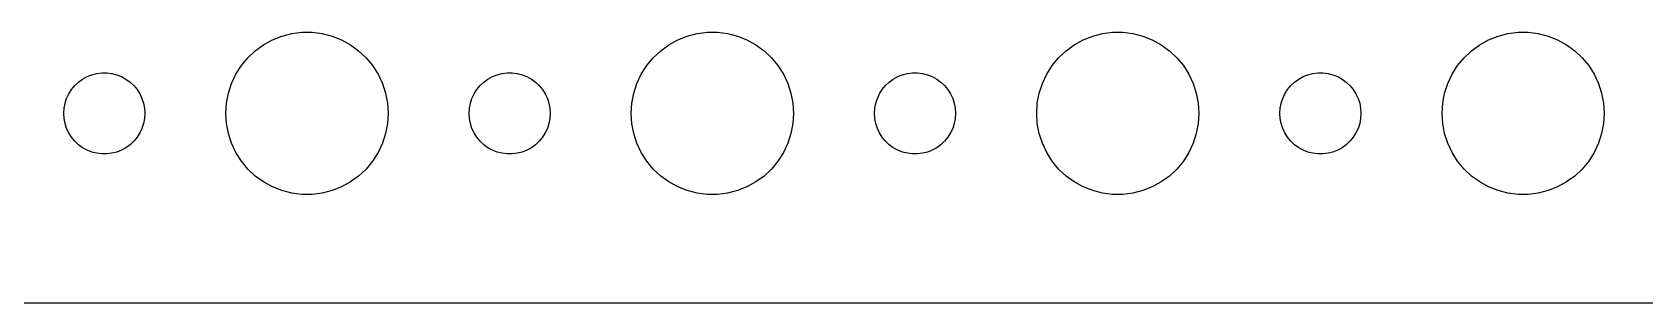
# Model space of a CAD drawing. Header units: metres. Extents: x -120 to 120, y -119 to 119.
# Drawn here: x -62.7 to -3, y -119.5 to -109.5 of the extents above; entities that cross this region are included whole.
import ezdxf

# ---------------------------------------------------------------- set-up
doc = ezdxf.new("R2010")
doc.units = ezdxf.units.M

msp = doc.modelspace()

# ---------------------------------------------------------------- linework, layer by layer
for p, q in [((-53.7773, -109.786), (-53.427, -109.647)), ((-53.427, -109.647), (-53.0621, -109.553)), ((-53.0621, -109.553), (-52.6884, -109.506)), ((-52.6884, -109.506), (-52.3116, -109.506)), ((-52.3116, -109.506), (-51.9379, -109.553)), ((-51.9379, -109.553), (-51.5729, -109.647)), ((-51.5729, -109.647), (-51.2227, -109.786)), ((-38.7773, -109.786), (-38.427, -109.647)), ((-38.427, -109.647), (-38.0621, -109.553)), ((-38.0621, -109.553), (-37.6884, -109.506)), ((-37.6884, -109.506), (-37.3116, -109.506)), ((-37.3116, -109.506), (-36.9379, -109.553)), ((-36.9379, -109.553), (-36.5729, -109.647)), ((-36.5729, -109.647), (-36.2227, -109.786)), ((-23.7773, -109.786), (-23.427, -109.647)), ((-23.427, -109.647), (-23.0621, -109.553)), ((-23.0621, -109.553), (-22.6884, -109.506)), ((-22.6884, -109.506), (-22.3116, -109.506)), ((-22.3116, -109.506), (-21.9379, -109.553)), ((-21.9379, -109.553), (-21.5729, -109.647)), ((-21.5729, -109.647), (-21.2227, -109.786)), ((-8.77733, -109.786), (-8.42705, -109.647)), ((-8.42705, -109.647), (-8.06213, -109.553)), ((-8.06213, -109.553), (-7.68837, -109.506)), ((-7.68837, -109.506), (-7.31161, -109.506)), ((-7.31161, -109.506), (-6.93785, -109.553)), ((-6.93785, -109.553), (-6.57294, -109.647)), ((-6.57294, -109.647), (-6.22266, -109.786)), ((-54.6869, -110.446), (-54.4123, -110.188)), ((-54.4123, -110.188), (-54.1075, -109.967)), ((-54.1075, -109.967), (-53.7773, -109.786)), ((-51.2227, -109.786), (-50.8925, -109.967)), ((-50.8925, -109.967), (-50.5877, -110.188)), ((-50.5877, -110.188), (-50.3131, -110.446)), ((-39.6869, -110.446), (-39.4123, -110.188)), ((-39.4123, -110.188), (-39.1075, -109.967)), ((-39.1075, -109.967), (-38.7773, -109.786)), ((-36.2227, -109.786), (-35.8925, -109.967)), ((-35.8925, -109.967), (-35.5877, -110.188)), ((-35.5877, -110.188), (-35.3131, -110.446)), ((-24.6869, -110.446), (-24.4123, -110.188)), ((-24.4123, -110.188), (-24.1075, -109.967)), ((-24.1075, -109.967), (-23.7773, -109.786)), ((-21.2227, -109.786), (-20.8925, -109.967)), ((-20.8925, -109.967), (-20.5877, -110.188)), ((-20.5877, -110.188), (-20.3131, -110.446)), ((-9.6869, -110.446), (-9.41226, -110.188)), ((-9.41226, -110.188), (-9.10747, -109.967)), ((-9.10747, -109.967), (-8.77733, -109.786)), ((-6.22266, -109.786), (-5.89252, -109.967)), ((-5.89252, -109.967), (-5.58772, -110.188)), ((-5.58772, -110.188), (-5.31308, -110.446)), ((-55.1289, -111.055), (-54.927, -110.737)), ((-54.927, -110.737), (-54.6869, -110.446)), ((-50.3131, -110.446), (-50.0729, -110.737)), ((-50.0729, -110.737), (-49.8711, -111.055)), ((-40.1289, -111.055), (-39.927, -110.737)), ((-39.927, -110.737), (-39.6869, -110.446)), ((-35.3131, -110.446), (-35.0729, -110.737)), ((-35.0729, -110.737), (-34.8711, -111.055)), ((-25.1289, -111.055), (-24.927, -110.737)), ((-24.927, -110.737), (-24.6869, -110.446)), ((-20.3131, -110.446), (-20.0729, -110.737)), ((-20.0729, -110.737), (-19.8711, -111.055)), ((-10.1289, -111.055), (-9.92705, -110.737)), ((-9.92705, -110.737), (-9.6869, -110.446)), ((-5.31308, -110.446), (-5.07294, -110.737)), ((-5.07294, -110.737), (-4.87108, -111.055)), ((-61.2135, -111.618), (-61.0934, -111.473)), ((-61.0934, -111.473), (-60.9561, -111.344)), ((-60.9561, -111.344), (-60.8037, -111.234)), ((-60.8037, -111.234), (-60.6387, -111.143)), ((-60.6387, -111.143), (-60.4635, -111.073)), ((-60.4635, -111.073), (-60.2811, -111.027)), ((-60.2811, -111.027), (-60.0942, -111.003)), ((-60.0942, -111.003), (-59.9058, -111.003)), ((-59.9058, -111.003), (-59.7189, -111.027)), ((-59.7189, -111.027), (-59.5365, -111.073)), ((-59.5365, -111.073), (-59.3613, -111.143)), ((-59.3613, -111.143), (-59.1963, -111.234)), ((-59.1963, -111.234), (-59.0439, -111.344)), ((-59.0439, -111.344), (-58.9065, -111.473)), ((-58.9065, -111.473), (-58.7865, -111.618)), ((-55.4057, -111.754), (-55.2893, -111.396)), ((-55.2893, -111.396), (-55.1289, -111.055)), ((-49.8711, -111.055), (-49.7107, -111.396)), ((-49.7107, -111.396), (-49.5942, -111.754)), ((-46.2135, -111.618), (-46.0934, -111.473)), ((-46.0934, -111.473), (-45.9561, -111.344)), ((-45.9561, -111.344), (-45.8037, -111.234)), ((-45.8037, -111.234), (-45.6387, -111.143)), ((-45.6387, -111.143), (-45.4635, -111.073)), ((-45.4635, -111.073), (-45.2811, -111.027)), ((-45.2811, -111.027), (-45.0942, -111.003)), ((-45.0942, -111.003), (-44.9058, -111.003)), ((-44.9058, -111.003), (-44.7189, -111.027)), ((-44.7189, -111.027), (-44.5365, -111.073)), ((-44.5365, -111.073), (-44.3613, -111.143)), ((-44.3613, -111.143), (-44.1963, -111.234)), ((-44.1963, -111.234), (-44.0439, -111.344)), ((-44.0439, -111.344), (-43.9065, -111.473)), ((-43.9065, -111.473), (-43.7865, -111.618)), ((-40.4057, -111.754), (-40.2893, -111.396)), ((-40.2893, -111.396), (-40.1289, -111.055)), ((-34.8711, -111.055), (-34.7107, -111.396)), ((-34.7107, -111.396), (-34.5942, -111.754)), ((-31.2135, -111.618), (-31.0934, -111.473)), ((-31.0934, -111.473), (-30.9561, -111.344)), ((-30.9561, -111.344), (-30.8037, -111.234)), ((-30.8037, -111.234), (-30.6387, -111.143)), ((-30.6387, -111.143), (-30.4635, -111.073)), ((-30.4635, -111.073), (-30.2811, -111.027)), ((-30.2811, -111.027), (-30.0942, -111.003)), ((-30.0942, -111.003), (-29.9058, -111.003)), ((-29.9058, -111.003), (-29.7189, -111.027)), ((-29.7189, -111.027), (-29.5365, -111.073)), ((-29.5365, -111.073), (-29.3613, -111.143)), ((-29.3613, -111.143), (-29.1963, -111.234)), ((-29.1963, -111.234), (-29.0439, -111.344)), ((-29.0439, -111.344), (-28.9065, -111.473)), ((-28.9065, -111.473), (-28.7865, -111.618)), ((-25.4057, -111.754), (-25.2893, -111.396)), ((-25.2893, -111.396), (-25.1289, -111.055)), ((-19.8711, -111.055), (-19.7107, -111.396)), ((-19.7107, -111.396), (-19.5942, -111.754)), ((-16.2135, -111.618), (-16.0934, -111.473)), ((-16.0934, -111.473), (-15.9561, -111.344)), ((-15.9561, -111.344), (-15.8037, -111.234)), ((-15.8037, -111.234), (-15.6387, -111.143)), ((-15.6387, -111.143), (-15.4635, -111.073)), ((-15.4635, -111.073), (-15.2811, -111.027)), ((-15.2811, -111.027), (-15.0942, -111.003)), ((-15.0942, -111.003), (-14.9058, -111.003)), ((-14.9058, -111.003), (-14.7189, -111.027)), ((-14.7189, -111.027), (-14.5365, -111.073)), ((-14.5365, -111.073), (-14.3613, -111.143)), ((-14.3613, -111.143), (-14.1963, -111.234)), ((-14.1963, -111.234), (-14.0439, -111.344)), ((-14.0439, -111.344), (-13.9065, -111.473)), ((-13.9065, -111.473), (-13.7865, -111.618)), ((-10.4057, -111.754), (-10.2893, -111.396)), ((-10.2893, -111.396), (-10.1289, -111.055)), ((-4.87108, -111.055), (-4.71066, -111.396)), ((-4.71066, -111.396), (-4.59424, -111.754)), ((-61.4882, -112.312), (-61.4529, -112.127)), ((-61.4529, -112.127), (-61.3947, -111.948)), ((-61.3947, -111.948), (-61.3145, -111.777)), ((-61.3145, -111.777), (-61.2135, -111.618)), ((-58.7865, -111.618), (-58.6855, -111.777)), ((-58.6855, -111.777), (-58.6053, -111.948)), ((-58.6053, -111.948), (-58.5471, -112.127)), ((-58.5471, -112.127), (-58.5118, -112.312)), ((-55.5, -112.5), (-55.4763, -112.124)), ((-55.4763, -112.124), (-55.4057, -111.754)), ((-49.5942, -111.754), (-49.5237, -112.124)), ((-49.5237, -112.124), (-49.5, -112.5)), ((-46.4882, -112.312), (-46.4529, -112.127)), ((-46.4529, -112.127), (-46.3947, -111.948)), ((-46.3947, -111.948), (-46.3145, -111.777)), ((-46.3145, -111.777), (-46.2135, -111.618)), ((-43.7865, -111.618), (-43.6855, -111.777)), ((-43.6855, -111.777), (-43.6053, -111.948)), ((-43.6053, -111.948), (-43.5471, -112.127)), ((-43.5471, -112.127), (-43.5118, -112.312)), ((-40.5, -112.5), (-40.4763, -112.124)), ((-40.4763, -112.124), (-40.4057, -111.754)), ((-34.5942, -111.754), (-34.5237, -112.124)), ((-34.5237, -112.124), (-34.5, -112.5)), ((-31.4882, -112.312), (-31.4529, -112.127)), ((-31.4529, -112.127), (-31.3947, -111.948)), ((-31.3947, -111.948), (-31.3145, -111.777)), ((-31.3145, -111.777), (-31.2135, -111.618)), ((-28.7865, -111.618), (-28.6855, -111.777)), ((-28.6855, -111.777), (-28.6053, -111.948)), ((-28.6053, -111.948), (-28.5471, -112.127)), ((-28.5471, -112.127), (-28.5118, -112.312)), ((-25.5, -112.5), (-25.4763, -112.124)), ((-25.4763, -112.124), (-25.4057, -111.754)), ((-19.5942, -111.754), (-19.5237, -112.124)), ((-19.5237, -112.124), (-19.5, -112.5)), ((-16.4882, -112.312), (-16.4529, -112.127)), ((-16.4529, -112.127), (-16.3947, -111.948)), ((-16.3947, -111.948), (-16.3145, -111.777)), ((-16.3145, -111.777), (-16.2135, -111.618)), ((-13.7865, -111.618), (-13.6855, -111.777)), ((-13.6855, -111.777), (-13.6053, -111.948)), ((-13.6053, -111.948), (-13.5471, -112.127)), ((-13.5471, -112.127), (-13.5118, -112.312)), ((-10.5, -112.5), (-10.4763, -112.124)), ((-10.4763, -112.124), (-10.4057, -111.754)), ((-4.59424, -111.754), (-4.52365, -112.124)), ((-4.52365, -112.124), (-4.5, -112.5)), ((-61.5, -112.5), (-61.4882, -112.312)), ((-61.4882, -112.688), (-61.5, -112.5)), ((-61.4529, -112.873), (-61.4882, -112.688)), ((-58.5118, -112.688), (-58.5471, -112.873)), ((-58.5118, -112.312), (-58.5, -112.5)), ((-58.5, -112.5), (-58.5118, -112.688)), ((-55.4763, -112.876), (-55.5, -112.5)), ((-49.5, -112.5), (-49.5237, -112.876)), ((-46.5, -112.5), (-46.4882, -112.312)), ((-46.4882, -112.688), (-46.5, -112.5)), ((-46.4529, -112.873), (-46.4882, -112.688)), ((-43.5118, -112.688), (-43.5471, -112.873)), ((-43.5118, -112.312), (-43.5, -112.5)), ((-43.5, -112.5), (-43.5118, -112.688)), ((-40.4763, -112.876), (-40.5, -112.5)), ((-34.5, -112.5), (-34.5237, -112.876)), ((-31.5, -112.5), (-31.4882, -112.312)), ((-31.4882, -112.688), (-31.5, -112.5)), ((-31.4529, -112.873), (-31.4882, -112.688)), ((-28.5118, -112.688), (-28.5471, -112.873)), ((-28.5118, -112.312), (-28.5, -112.5)), ((-28.5, -112.5), (-28.5118, -112.688)), ((-25.4763, -112.876), (-25.5, -112.5)), ((-19.5, -112.5), (-19.5237, -112.876)), ((-16.5, -112.5), (-16.4882, -112.312)), ((-16.4882, -112.688), (-16.5, -112.5)), ((-16.4529, -112.873), (-16.4882, -112.688)), ((-13.5118, -112.688), (-13.5471, -112.873)), ((-13.5118, -112.312), (-13.5, -112.5)), ((-13.5, -112.5), (-13.5118, -112.688)), ((-10.4763, -112.876), (-10.5, -112.5)), ((-4.5, -112.5), (-4.52365, -112.876)), ((-61.3947, -113.052), (-61.4529, -112.873)), ((-61.3145, -113.223), (-61.3947, -113.052)), ((-61.2135, -113.382), (-61.3145, -113.223)), ((-58.6855, -113.223), (-58.7865, -113.382)), ((-58.6053, -113.052), (-58.6855, -113.223)), ((-58.5471, -112.873), (-58.6053, -113.052)), ((-55.4057, -113.246), (-55.4763, -112.876)), ((-55.2893, -113.604), (-55.4057, -113.246)), ((-49.5942, -113.246), (-49.7107, -113.604)), ((-49.5237, -112.876), (-49.5942, -113.246)), ((-46.3947, -113.052), (-46.4529, -112.873)), ((-46.3145, -113.223), (-46.3947, -113.052)), ((-46.2135, -113.382), (-46.3145, -113.223)), ((-43.6855, -113.223), (-43.7865, -113.382)), ((-43.6053, -113.052), (-43.6855, -113.223)), ((-43.5471, -112.873), (-43.6053, -113.052)), ((-40.4057, -113.246), (-40.4763, -112.876)), ((-40.2893, -113.604), (-40.4057, -113.246)), ((-34.5942, -113.246), (-34.7107, -113.604)), ((-34.5237, -112.876), (-34.5942, -113.246)), ((-31.3947, -113.052), (-31.4529, -112.873)), ((-31.3145, -113.223), (-31.3947, -113.052)), ((-31.2135, -113.382), (-31.3145, -113.223)), ((-28.6855, -113.223), (-28.7865, -113.382)), ((-28.6053, -113.052), (-28.6855, -113.223)), ((-28.5471, -112.873), (-28.6053, -113.052)), ((-25.4057, -113.246), (-25.4763, -112.876)), ((-25.2893, -113.604), (-25.4057, -113.246)), ((-19.5942, -113.246), (-19.7107, -113.604)), ((-19.5237, -112.876), (-19.5942, -113.246)), ((-16.3947, -113.052), (-16.4529, -112.873)), ((-16.3145, -113.223), (-16.3947, -113.052)), ((-16.2135, -113.382), (-16.3145, -113.223)), ((-13.6855, -113.223), (-13.7865, -113.382)), ((-13.6053, -113.052), (-13.6855, -113.223)), ((-13.5471, -112.873), (-13.6053, -113.052)), ((-10.4057, -113.246), (-10.4763, -112.876)), ((-10.2893, -113.604), (-10.4057, -113.246)), ((-4.59424, -113.246), (-4.71066, -113.604)), ((-4.52365, -112.876), (-4.59424, -113.246)), ((-61.0934, -113.527), (-61.2135, -113.382)), ((-60.9561, -113.656), (-61.0934, -113.527)), ((-60.8037, -113.766), (-60.9561, -113.656)), ((-60.6387, -113.857), (-60.8037, -113.766)), ((-60.4635, -113.927), (-60.6387, -113.857)), ((-60.2811, -113.973), (-60.4635, -113.927)), ((-59.5365, -113.927), (-59.7189, -113.973)), ((-59.3613, -113.857), (-59.5365, -113.927)), ((-59.1963, -113.766), (-59.3613, -113.857)), ((-59.0439, -113.656), (-59.1963, -113.766)), ((-58.9065, -113.527), (-59.0439, -113.656)), ((-58.7865, -113.382), (-58.9065, -113.527)), ((-55.1289, -113.945), (-55.2893, -113.604)), ((-54.927, -114.263), (-55.1289, -113.945)), ((-49.8711, -113.945), (-50.0729, -114.263)), ((-49.7107, -113.604), (-49.8711, -113.945)), ((-46.0934, -113.527), (-46.2135, -113.382)), ((-45.9561, -113.656), (-46.0934, -113.527)), ((-45.8037, -113.766), (-45.9561, -113.656)), ((-45.6387, -113.857), (-45.8037, -113.766)), ((-45.4635, -113.927), (-45.6387, -113.857)), ((-45.2811, -113.973), (-45.4635, -113.927)), ((-44.5365, -113.927), (-44.7189, -113.973)), ((-44.3613, -113.857), (-44.5365, -113.927)), ((-44.1963, -113.766), (-44.3613, -113.857)), ((-44.0439, -113.656), (-44.1963, -113.766)), ((-43.9065, -113.527), (-44.0439, -113.656)), ((-43.7865, -113.382), (-43.9065, -113.527)), ((-40.1289, -113.945), (-40.2893, -113.604)), ((-39.927, -114.263), (-40.1289, -113.945)), ((-34.8711, -113.945), (-35.0729, -114.263)), ((-34.7107, -113.604), (-34.8711, -113.945)), ((-31.0934, -113.527), (-31.2135, -113.382)), ((-30.9561, -113.656), (-31.0934, -113.527)), ((-30.8037, -113.766), (-30.9561, -113.656)), ((-30.6387, -113.857), (-30.8037, -113.766)), ((-30.4635, -113.927), (-30.6387, -113.857)), ((-30.2811, -113.973), (-30.4635, -113.927)), ((-29.5365, -113.927), (-29.7189, -113.973)), ((-29.3613, -113.857), (-29.5365, -113.927)), ((-29.1963, -113.766), (-29.3613, -113.857)), ((-29.0439, -113.656), (-29.1963, -113.766)), ((-28.9065, -113.527), (-29.0439, -113.656)), ((-28.7865, -113.382), (-28.9065, -113.527)), ((-25.1289, -113.945), (-25.2893, -113.604)), ((-24.927, -114.263), (-25.1289, -113.945)), ((-19.8711, -113.945), (-20.0729, -114.263)), ((-19.7107, -113.604), (-19.8711, -113.945)), ((-16.0934, -113.527), (-16.2135, -113.382)), ((-15.9561, -113.656), (-16.0934, -113.527)), ((-15.8037, -113.766), (-15.9561, -113.656)), ((-15.6387, -113.857), (-15.8037, -113.766)), ((-15.4635, -113.927), (-15.6387, -113.857)), ((-15.2811, -113.973), (-15.4635, -113.927)), ((-14.5365, -113.927), (-14.7189, -113.973)), ((-14.3613, -113.857), (-14.5365, -113.927)), ((-14.1963, -113.766), (-14.3613, -113.857)), ((-14.0439, -113.656), (-14.1963, -113.766)), ((-13.9065, -113.527), (-14.0439, -113.656)), ((-13.7865, -113.382), (-13.9065, -113.527)), ((-10.1289, -113.945), (-10.2893, -113.604)), ((-9.92705, -114.263), (-10.1289, -113.945)), ((-4.87108, -113.945), (-5.07294, -114.263)), ((-4.71066, -113.604), (-4.87108, -113.945)), ((-60.0942, -113.997), (-60.2811, -113.973)), ((-59.9058, -113.997), (-60.0942, -113.997)), ((-59.7189, -113.973), (-59.9058, -113.997)), ((-54.6869, -114.554), (-54.927, -114.263)), ((-54.4123, -114.812), (-54.6869, -114.554)), ((-50.3131, -114.554), (-50.5877, -114.812)), ((-50.0729, -114.263), (-50.3131, -114.554)), ((-45.0942, -113.997), (-45.2811, -113.973)), ((-44.9058, -113.997), (-45.0942, -113.997)), ((-44.7189, -113.973), (-44.9058, -113.997)), ((-39.6869, -114.554), (-39.927, -114.263)), ((-39.4123, -114.812), (-39.6869, -114.554)), ((-35.3131, -114.554), (-35.5877, -114.812)), ((-35.0729, -114.263), (-35.3131, -114.554)), ((-30.0942, -113.997), (-30.2811, -113.973)), ((-29.9058, -113.997), (-30.0942, -113.997)), ((-29.7189, -113.973), (-29.9058, -113.997)), ((-24.6869, -114.554), (-24.927, -114.263)), ((-24.4123, -114.812), (-24.6869, -114.554)), ((-20.3131, -114.554), (-20.5877, -114.812)), ((-20.0729, -114.263), (-20.3131, -114.554)), ((-15.0942, -113.997), (-15.2811, -113.973)), ((-14.9058, -113.997), (-15.0942, -113.997)), ((-14.7189, -113.973), (-14.9058, -113.997)), ((-9.6869, -114.554), (-9.92705, -114.263)), ((-9.41226, -114.812), (-9.6869, -114.554)), ((-5.31308, -114.554), (-5.58772, -114.812)), ((-5.07294, -114.263), (-5.31308, -114.554)), ((-54.1075, -115.033), (-54.4123, -114.812)), ((-53.7773, -115.214), (-54.1075, -115.033)), ((-50.8925, -115.033), (-51.2227, -115.214)), ((-50.5877, -114.812), (-50.8925, -115.033)), ((-39.1075, -115.033), (-39.4123, -114.812)), ((-38.7773, -115.214), (-39.1075, -115.033)), ((-35.8925, -115.033), (-36.2227, -115.214)), ((-35.5877, -114.812), (-35.8925, -115.033)), ((-24.1075, -115.033), (-24.4123, -114.812)), ((-23.7773, -115.214), (-24.1075, -115.033)), ((-20.8925, -115.033), (-21.2227, -115.214)), ((-20.5877, -114.812), (-20.8925, -115.033)), ((-9.10747, -115.033), (-9.41226, -114.812)), ((-8.77733, -115.214), (-9.10747, -115.033)), ((-5.89252, -115.033), (-6.22266, -115.214)), ((-5.58772, -114.812), (-5.89252, -115.033)), ((-53.427, -115.353), (-53.7773, -115.214)), ((-53.0621, -115.447), (-53.427, -115.353)), ((-52.6884, -115.494), (-53.0621, -115.447)), ((-52.3116, -115.494), (-52.6884, -115.494)), ((-51.9379, -115.447), (-52.3116, -115.494)), ((-51.5729, -115.353), (-51.9379, -115.447)), ((-51.2227, -115.214), (-51.5729, -115.353)), ((-38.427, -115.353), (-38.7773, -115.214)), ((-38.0621, -115.447), (-38.427, -115.353)), ((-37.6884, -115.494), (-38.0621, -115.447)), ((-37.3116, -115.494), (-37.6884, -115.494)), ((-36.9379, -115.447), (-37.3116, -115.494)), ((-36.5729, -115.353), (-36.9379, -115.447)), ((-36.2227, -115.214), (-36.5729, -115.353)), ((-23.427, -115.353), (-23.7773, -115.214)), ((-23.0621, -115.447), (-23.427, -115.353)), ((-22.6884, -115.494), (-23.0621, -115.447)), ((-22.3116, -115.494), (-22.6884, -115.494)), ((-21.9379, -115.447), (-22.3116, -115.494)), ((-21.5729, -115.353), (-21.9379, -115.447)), ((-21.2227, -115.214), (-21.5729, -115.353)), ((-8.42705, -115.353), (-8.77733, -115.214)), ((-8.06213, -115.447), (-8.42705, -115.353)), ((-7.68837, -115.494), (-8.06213, -115.447)), ((-7.31161, -115.494), (-7.68837, -115.494)), ((-6.93785, -115.447), (-7.31161, -115.494)), ((-6.57294, -115.353), (-6.93785, -115.447)), ((-6.22266, -115.214), (-6.57294, -115.353)), ((-114.814, -119.49), (114.814, -119.49))]:
    msp.add_line(p, q)

doc.saveas('drawing.dxf')
